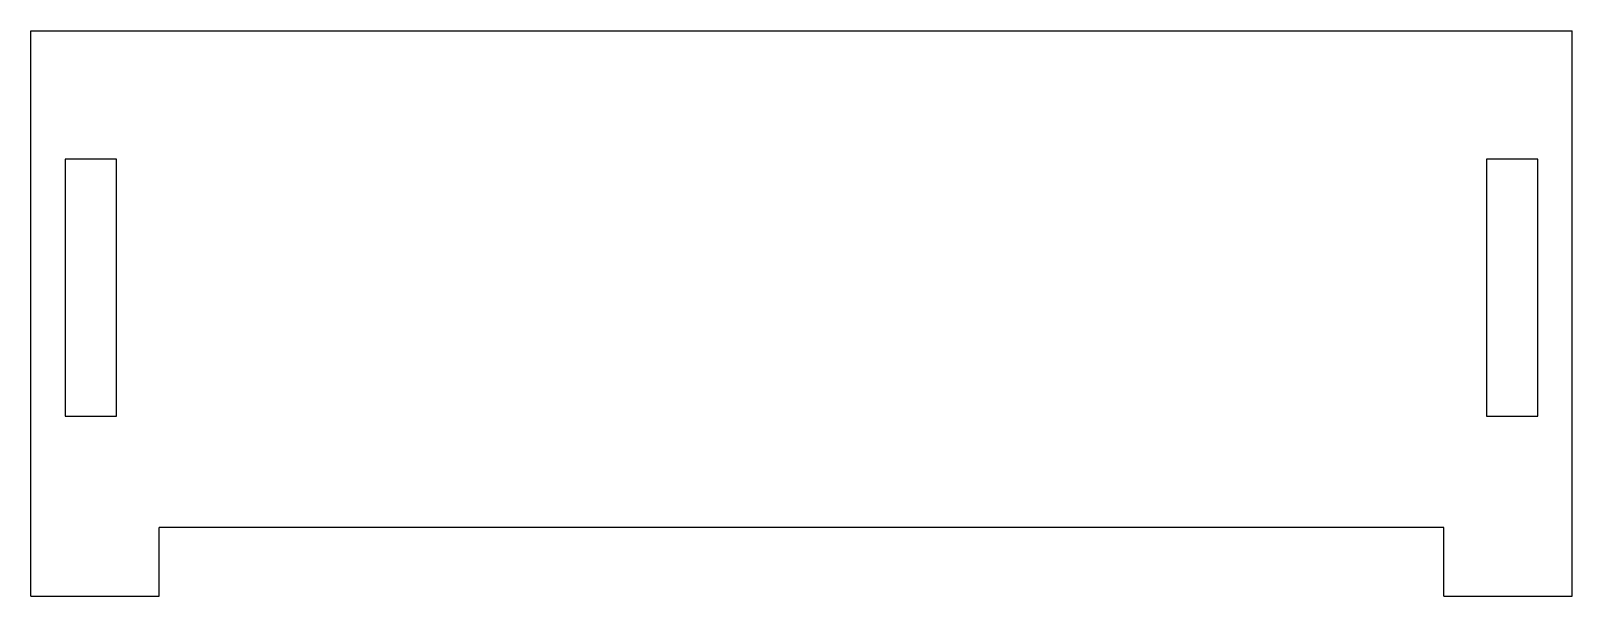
# Model space of a CAD drawing. Header units: millimetres. Extents: x -90 to 90, y -36 to 30.
import ezdxf

# ---------------------------------------------------------------- set-up
doc = ezdxf.new("R2010")
doc.units = ezdxf.units.MM

msp = doc.modelspace()

# ---------------------------------------------------------------- linework, layer by layer
at = {"color": 7, "linetype": 'Continuous', "lineweight": 25}
for p, q in [((-90, -36), (-90, 30)), ((-90, 30), (90, 30)), ((90, -36), (90, 30)), ((-86, 15), (-86, -15)), ((-80, 15), (-86, 15)), ((-80, -15), (-80, 15)), ((80, 15), (80, -15)), ((86, 15), (80, 15)), ((86, -15), (86, 15)), ((-86, -15), (-80, -15)), ((80, -15), (86, -15)), ((-75, -36), (-75, -28)), ((75, -28), (-75, -28)), ((75, -36), (75, -28)), ((-90, -36), (-75, -36)), ((75, -36), (90, -36))]:
    msp.add_line(p, q, dxfattribs=at)

doc.saveas('drawing.dxf')
